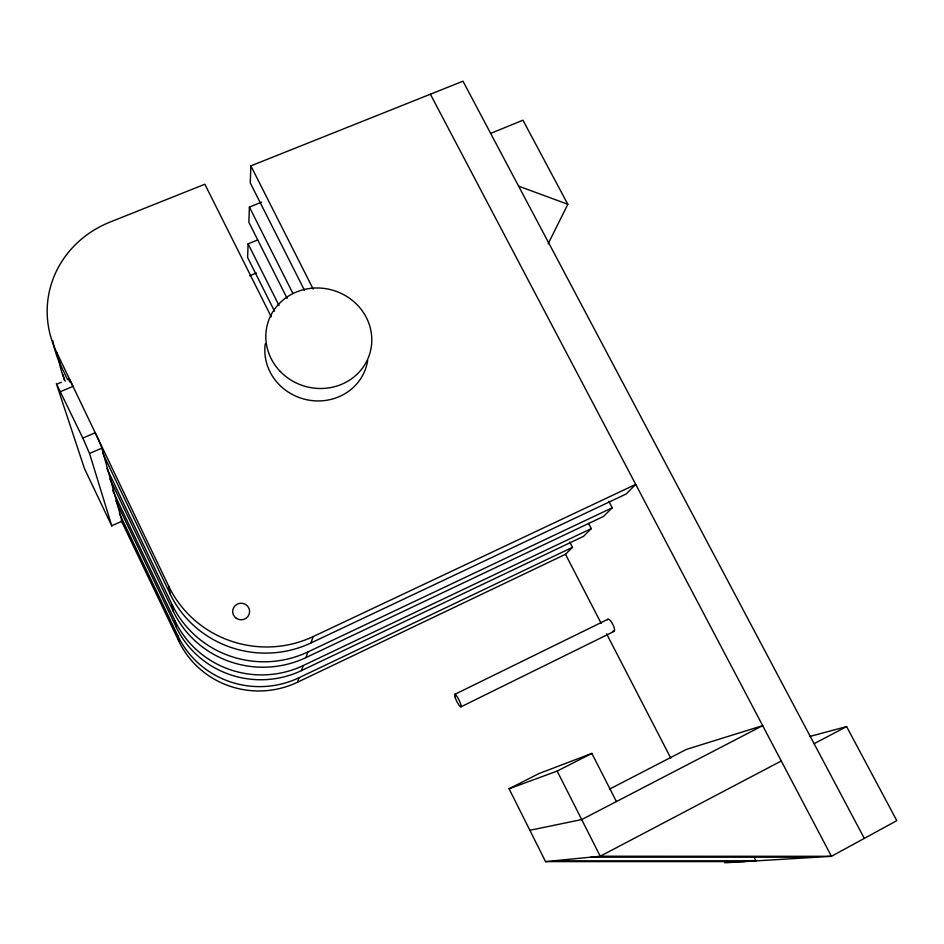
<?xml version="1.0" encoding="UTF-8"?>
<svg xmlns="http://www.w3.org/2000/svg" width="944" height="944" viewBox="0 0 944 944"><rect width="100%" height="100%" fill="white"/><g stroke="black" fill="none" stroke-linecap="round" stroke-linejoin="round"><path stroke-width="1.42" d="M257.629 239.953L248.095 243.859L247.611 257.5L274.527 311.213M261.618 202.134L249.405 207.078L248.862 222.277L287.141 298.41M864.291 838.39L462.985 81.208L250.868 165.873L250.266 182.935L304.57 290.481M121.623 521.418L178.794 641.118A88.158 86.187 2.5 0 0 297.466 682.241L299.012 677.733L572.489 547.319L569.775 542.092M115.935 500.969L176.221 627.135A92.984 90.707 4.2 0 0 301.466 670.594L303.201 665.567L591.286 528.616L588.572 523.401M109.976 478.997L173.366 611.5A98.377 95.733 5.7 0 0 305.939 657.59L307.886 651.95L612.231 507.766L608.821 501.24M310.965 642.958L313.16 636.586L635.725 484.39L625.99 494.078L310.965 642.958A104.43 101.35 7.2 0 1 170.144 593.918L102.625 452.896M548.169 243.788L567.828 204.282L522.952 120.207L490.656 133.399M572.489 547.319L565.503 554.281L297.466 682.241M591.286 528.616L583.534 536.334L301.466 670.594M612.231 507.766L603.57 516.392L305.939 657.59M781.278 760.982L600.242 856.232L545.561 861.612L509.076 788.759L538.989 773.549L591.864 753.406L616.42 801.562M814.106 743.695L846.603 726.597L896.8 820.655L831.44 856.314L724.85 862.792M609.435 789.172L686.394 749.406L762.681 725.641L581.705 819.581L529.867 830.283M509.076 788.759L557.172 771.083L591.864 753.406M460.967 706.832L614.155 631.347M454.737 694.383L607.901 619.264M111.793 525.737L122.036 521.206L101.834 448.164A13.393 0.649 65.3 0 0 95.214 432.753L82.812 438.063L56.333 383.594L84.453 468.59L111.84 526.068L89.538 453.462L82.812 438.063M89.538 453.462L101.834 448.164M60.617 391.583L72.995 386.379A13.417 0.637 65.3 0 0 68.782 379.158L69.632 381.954M57.737 383.783L61.419 382.237M249.617 275.778L256.379 272.969M809.799 736.462L846.603 726.597M590.885 857.152L816.595 857.211M552.724 860.916L755.955 860.904L753.926 856.987M545.561 861.612L744.545 861.589M518.586 186.121L567.828 204.282M121.186 520.191L122.036 521.206M430.393 94.223L831.44 856.314L600.242 856.232L557.172 771.083M565.314 553.927L601.139 623.288M606.555 633.766L670.771 758.091M250.868 165.873L313.219 289.147M249.405 207.078L292.923 293.478M248.095 243.859L279.094 305.655M271.235 316.83L204.86 184.245L110.094 222.064A105.846 98.506 5.9 0 0 56.463 351.864L60.581 365.092L67.59 379.736M56.463 351.864L168.74 586.259L170.144 593.918M106.908 468.448L172.127 604.715L173.366 611.5M112.525 490.172L175.124 621.093L176.221 627.135M119.333 513.335L177.791 635.701L178.794 641.118M607.582 619.771A6.809 1.994 63.4 0 1 613.093 624.94A6.809 1.994 63.4 0 1 612.904 631.099M60.581 365.092A103.274 96.323 5.7 0 1 52.781 340.595M313.16 636.586A107.073 103.781 7.7 0 1 168.74 586.259M64.404 380.255A97.35 91.249 5 0 1 63.165 374.992M65.23 381.246A99.639 93.208 5.3 0 1 59.094 361.446M307.886 651.95A100.713 97.905 6.3 0 1 172.127 604.715M303.201 665.567A95.073 92.654 4.8 0 1 175.124 621.093M367.676 360.49A51.932 48.876 16 0 1 309.396 400.232A51.932 48.876 16 0 1 265.252 343.876M299.012 677.733A90.022 87.934 3.2 0 1 177.791 635.701M236.33 618.32A8.472 8.284 -1.1 0 0 249.594 612.16A8.472 8.284 -1.1 0 0 237.51 604.018A8.472 8.284 -1.1 0 0 236.33 618.32M454.925 696.778A6.962 1.286 63.9 0 0 460.589 706.832A6.962 1.286 63.9 0 0 458.052 698.206A6.962 1.286 63.9 0 0 454.925 696.778M280.297 371.511A53.23 49.997 16.2 0 0 369.588 354.224A53.23 49.997 16.2 0 0 306.54 288.982A53.23 49.997 16.2 0 0 280.297 371.511"/></g></svg>
